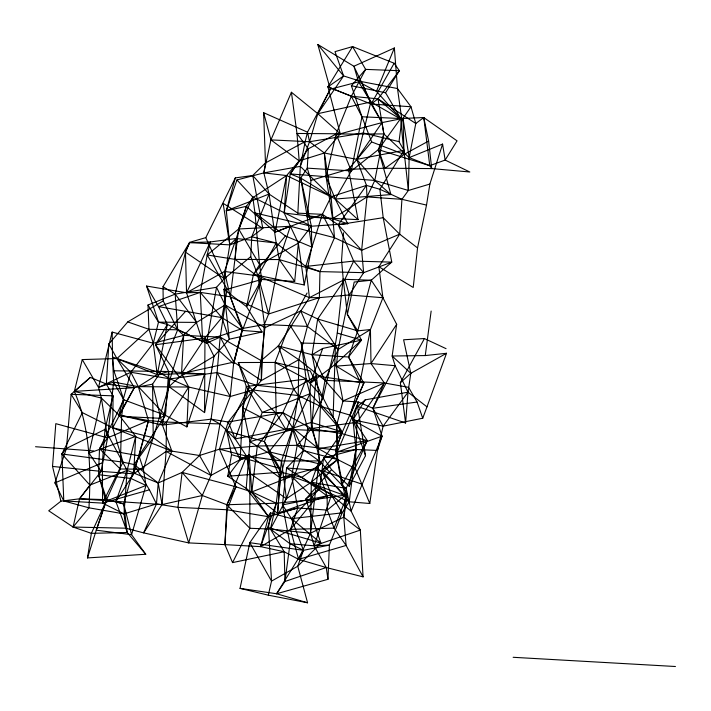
<?xml version="1.0" encoding="UTF-8"?>
<svg xmlns="http://www.w3.org/2000/svg" width="711" height="711" viewBox="0 0 711 711"><rect width="100%" height="100%" fill="white"/><g stroke="black" fill="none" stroke-linecap="round" stroke-linejoin="round"><path stroke-width="1.07" d="M145.755 554.269L127.207 532.495L91.364 533.339L73.082 527.047L88.955 507.823C91.079 468.691 90.101 427.862 74.344 391.388L82.245 359.579L116.942 358.548L160.019 372.955L170.107 378.874L188.726 387.042L230.204 396.525L253.045 389.984L298.273 395.6L320.439 406.319L350.132 415.144L367.311 440.607L346.177 488.386L351.136 511.12L360.326 530.086L363.072 576.861L326.251 567.529L298.602 559.37L284.196 551.745L232.55 562.605L249.872 528.282L249.819 473.304L246.548 456.133L235.181 438.891L253.045 389.984L261.372 380.554L261.133 360.601L220.179 337.121L183.678 335.379L153.283 343.244L112.151 332.073L112.525 356.922L113.867 370.786L123.776 399.795L99.513 448.748L98.509 474.681L106.81 499.673L91.364 533.339L87.471 557.922L145.755 554.269L131.579 534.681L123.732 504.001L106.81 499.673L79.499 498.811L60.933 501.166L48.721 510.782L73.082 527.047L125.785 528.193L143.622 532.877L162.072 504.579L166.107 451.414L166.454 422.085L188.726 387.042L181.536 373.595L183.678 335.379L196.636 322.394L225.103 304.948L224.463 271.469L236.256 238.496L246.406 206.306L253.134 197.462L286.569 175.564L299.189 160.882L324.349 153.007L356.78 159.388L403.964 150.359L402.986 118.381L410.976 106.748L397.493 88.546L394.374 47.975L353.891 66.247L317.808 44.491L330.295 89.213L317.826 113.689L309.543 141.72L300.309 166.356L297.847 213.149L322.376 214.34L338.232 224.756L361.641 250.308L363.641 272.668L349.234 294.985L338.143 349.465L336.339 366.112L343.022 400.915L336.685 425.178L337.298 451.992L322.039 470.593L286.613 468.051L282.427 504.917L289.999 543.746L284.942 581.491L276.597 593.756L240.034 588.37L249.81 542.697L270.5 512.871L291.51 518.666L342.142 512.844L349.225 501.797L355.918 449.494L352.985 419.792L358.371 402.008L372.911 408.265L417.081 402.026L422.743 418.228L383.122 426.165L352.985 419.792L365.214 399.849L408.007 392.188L426.982 406.852L422.743 418.228M87.471 557.922L96.287 530.202L131.579 534.681L146.022 485.444L143.382 469.26L168.96 386.642L179.296 377.123L214.011 356.327L229.262 339.191L262.101 331.993L246.593 306.672L253.454 274.455L304.228 284.969L311.791 247.055L307.223 217.068L311 180.381L348.523 169.298L385.175 168.231L404.115 154.385L400.657 118.533L385.584 92.768L399.36 70.727L394.152 63.252L352.585 46.588L327.949 86.866L371.115 104.028L410.976 106.748L415.793 123.501L409.154 157.611L408.372 190.477L401.928 199.32L399.68 234.177L378.847 266.749L382.918 297.731L370.44 329.549L370.991 363.561L384.34 382.962L372.911 408.265L382.047 436.19L377.479 450.445L355.918 449.494L323.567 458.017L331.539 469.607L349.172 486.226L365.516 455.68L357.606 406.532L405.59 423.001L408.007 392.188L395.156 365.712L392.143 356.015L396.658 324.314L382.918 297.731L349.234 294.985L319.381 297.642L268.625 314.004L230.328 296.789L200.253 292.399L186.549 292.781L146.555 286.044L158.535 306.628L167.352 324.394L155.496 344.746L168.649 371.506L168.96 386.642L204.555 412.602L204.964 338.08L221.85 317.613L227.138 289.244L207.212 254.965L210.314 241.944L236.256 238.496L276.197 243.002L305.757 266.456L319.95 271.602L363.641 272.668L391.77 262.119L383.202 217.69L379.887 189.277L403.964 150.359L399.004 141.631L401.857 119.706L397.493 88.546L361.33 81.552L343.609 75.944L317.808 44.491M399.004 141.631L363.525 133.01L309.543 141.72L307.49 132.175L263.621 112.676L270.927 139.898L309.543 141.72L324.349 153.007L331.095 196.734L334.481 237.705L319.95 271.602L319.381 297.642L307.41 326.393L298.771 359.695L298.273 395.6L292.799 428.013L281.476 460.977L276.268 503.21L270.456 529.082L284.196 551.745L284.942 581.491L326.251 567.529L327.975 579.296L276.597 593.756L303.455 550.314L329.389 545.097L342.142 512.844L331.433 495.007L322.039 470.593L337.689 459.573L336.685 425.178L320.439 406.319L316.244 375.923L312.093 354.718L317.684 318.972L344.871 279.334L353.687 261.061L338.232 224.756L366.467 185.402L356.78 159.388L370.822 101.984L353.891 66.247L358.593 81.809L370.822 101.984L381.985 122.612L383.869 133.935L374.821 180.452L366.983 196.92L361.641 250.308L334.481 237.705L290.355 226.285L238.638 228.986L207.212 254.965L200.253 292.399L202.679 341.609L181.536 373.595L157.247 374.644L112.525 356.922L113.6 382.056L107.583 437.869L101.158 471.366L79.499 498.811L73.082 527.047M363.072 576.861L346.106 545.453L343.777 517.137L347.475 494.776L341.778 485.018L335.752 449.983L342.222 431.924L333.13 417.25L335.459 343.866L337.263 333.05L343.173 278.659L341.564 260.173L343.484 232.781M82.245 359.579L98.518 387.424L113.6 382.056L123.776 399.795L121.617 416.424L120.301 468.984L105.868 501.264L96.287 530.202L106.81 499.673M319.381 297.642L309.427 297.642L305.757 266.456L353.687 261.061L391.77 262.119L371.249 280.232L344.871 279.334L309.427 297.642L278.312 345.946L293.714 389.086L298.273 395.6L307.89 428.991L303.384 450.552L286.613 468.051L319.657 488.688L349.225 501.797L369.782 503.495L355.331 468.496L356.958 422.343L384.34 382.962L408.567 387.335L417.081 402.026M327.975 579.296L329.389 545.097L314.12 545.808L289.999 543.746L270.456 529.082L249.872 528.282L226.916 504.748L202.288 495.496L182.105 472.415L158.233 482.956L127.118 470.371L104.997 429.408L113.085 395.84L106.339 384.047L108.836 343.982L127.758 321.914L163.21 300.904L163.015 286.693L189.65 242.327L205.799 237.634L235.332 177.901L252.743 175.475L265.47 162.943L305.197 141.542L307.49 132.175L330.295 89.213L358.593 81.809L376.448 91.319L401.857 119.706L402.986 118.381L409.154 157.611L429.773 165.672L431.719 168.587L469.829 172L445.148 160.064L429.773 165.672L378.359 149.63L351.323 170.924L335.245 199.053L347.759 223.743L311.374 226.231L254.973 212.918L252.752 197.063L311.374 226.231L311.791 247.055L285.413 235.972L254.973 212.918L259.586 264.625L261.71 279.485L242.398 330.437L233.67 363.81L204.964 338.08L155.496 344.746L179.296 377.123M123.776 399.795L165.494 415.348L186.877 426.902L188.726 387.042L138.316 386.651L113.6 382.056M307.063 293.012L289.573 324.572L301.224 343.049L310.494 383.256L309.96 393.743L292.772 429.48L297.198 445.317L291.634 476.334L297.767 507.992L290.479 529.375L298.602 559.37L346.106 545.453L334.072 528.131L327.282 510.08L327.113 495.923L301.811 477.365L280.818 472.193L227.742 476.237L240.185 459.777L242.762 407.838L246.299 386.473L238.309 362.521L275.041 362.441L310.236 370.866L323.061 397.822L341.627 433.639L335.752 449.983L344.862 495.487L327.282 510.08L297.767 507.992L277.583 513.378L246.21 488.43L227.742 476.237L231.519 454.676L226.747 430.999L249.392 386.908L238.309 362.521M232.55 562.605L224.907 544.626L226.916 504.748L246.548 456.133L281.476 460.977L319.141 460.924L341.778 485.018L346.177 488.386L343.777 517.137L360.326 530.086L314.12 545.808L310.529 533.188L311.302 482.218L319.141 460.924L318.528 448.694L320.439 406.319L324.998 380.367L338.143 349.465L370.44 329.549L360.068 381.843L350.132 415.144L356.958 422.343L382.047 436.19L351.136 511.12L331.433 495.007L311.302 482.218L286.435 498.651L282.427 504.917L291.51 518.666L303.455 550.314L297.749 566.232L307.57 602.777L268.305 595.178L240.034 588.37M250.752 256.618L224.374 278.65L216.517 287.288L225.103 304.948L220.179 337.121L233.759 362.095L261.372 380.554L264.288 324.545L268.625 314.004L258.013 275.841L250.752 256.618L251.747 236.754L269.042 194.059L263.852 172.889L265.47 162.943L263.621 112.676M90.386 377.408L71.127 394.312L66.425 448.419L54.916 482.92L63.786 500.944L102.597 503.104L123.003 462.159L112.711 427.773L134.343 387.682L106.339 384.047L90.386 377.408L74.344 391.388L134.343 387.682L152.572 384.171L162.428 425.08L171.84 451.121L158.233 482.956L156.456 503.948L143.622 532.877L188.682 542.902L224.907 544.626L227.2 509.76L235.936 486.795L219.432 449.174L228.24 422.014L256.849 385.389L261.133 360.601L264.919 327.673L258.013 275.841L276.197 243.002L269.042 194.059L252.743 175.475L262.812 228.364L251.747 236.754L229.795 244.868L189.606 242.611L185.464 252.121L175.19 294.123L177.706 329.788L160.019 372.955L152.572 384.171L153.247 437.674L134.024 464.532L123.003 462.159L61.91 453.965L63.786 500.944L88.955 507.823L124.034 513.893L156.456 503.948L177.954 507.37L227.2 509.76L268.491 516.719L297.767 507.992M224.907 544.626L260.635 546.643L268.491 516.719L246.21 488.43L249.961 441.664L242.762 407.838L249.392 386.908L276.188 413.304L286.213 430.164L292.772 429.48L342.222 431.924L317.168 467.882L280.178 477.925L249.081 454.969L240.185 459.777L226.747 430.999L264.35 441.593L279.85 468.416L280.818 472.193L277.583 513.378L327.113 495.923L317.168 467.882L320.457 464.141L311.302 422.423L323.061 397.822L335.459 343.866L301.224 343.049L306.139 379.043L309.96 393.743L311.498 428.662L318.528 448.694L337.689 459.573L355.331 468.496M108.836 343.982L116.942 358.548L130.824 372.262L138.316 386.651L148.501 420.583L139.018 455.787L130.895 478.459L123.732 504.001L127.207 532.495L125.785 528.193L124.034 513.893L127.118 470.371L135.712 436.385L118.853 414.993L101.38 398.036L74.344 391.388M277.583 513.378L280.178 477.925L292.772 429.48L249.961 441.664L262.288 412.424L309.96 393.743L333.13 417.25M60.933 501.166L52.525 466.434L55.805 423.658L107.583 437.869L148.501 420.583L166.454 422.085L219.992 423.934L235.181 438.891L292.799 428.013L318.528 448.694L367.311 440.607L341.778 485.018M124.034 513.893L102.597 503.104L102.366 462.781L104.997 429.408L66.425 448.419L61.91 453.965L89.906 485.115L127.118 470.371L115.857 501.522L125.785 528.193M233.67 363.81L242.487 328.5L225.103 304.948L264.919 327.673L300.717 310.929L317.684 318.972L338.143 349.465L307.41 326.393L264.288 324.545L242.487 328.5L202.679 341.609L186.549 292.781L224.463 271.469L230.328 296.789L242.487 328.5L233.759 362.095L230.204 396.525L219.992 423.934L210.971 475.428L202.288 495.496L188.682 542.902L177.954 507.37L182.105 472.415L199.533 455.493L211.087 419.17L217.077 372.564L220.179 337.121L206.661 343.137L177.706 329.788L148.954 329.291L127.758 321.914M262.101 331.993L242.398 330.437L221.85 317.613L158.535 306.628L200.253 292.399L221.85 317.613L229.262 339.191L223.867 289.297L227.138 289.244L261.71 279.485L294.692 281.423L298.344 243.18L284.196 213.051L286.569 175.564L263.852 172.889L236.959 179.963L226.311 210.811L229.795 244.868L224.374 278.65L185.464 252.121L189.65 242.327M347.759 223.743L332.579 218.721L326.1 176.861L336.125 134.024L351.332 96.243L365.614 69.376L352.585 46.588L335.014 51.645L343.609 75.944L327.949 86.866L351.332 96.243L361.961 116.782L400.657 118.533L423.756 117.546L428.617 141.036L404.115 154.385L371.666 141.942L361.961 116.782L351.385 85.738L365.614 69.376L399.36 70.727L378.003 98.865L383.869 133.935L409.154 157.611L442.58 144.084L429.871 184.06L426.52 205.088L417.544 247.935L413.224 287.466L378.847 266.749M268.305 595.178L271.522 581.127L297.749 566.232L320.883 543.097L291.51 518.666L319.657 488.688L323.567 458.017M369.782 503.495L377.479 450.445L383.122 426.165L408.007 392.188L410.807 373.319L392.143 356.015L425.258 355.571L431.15 311.054M289.999 543.746L303.455 550.314L249.81 542.697L271.522 581.127L268.482 527.606L270.5 512.871M402.986 118.381L381.985 122.612L340.24 133.801L317.826 113.689L291.412 92.252L296.967 133.455L299.189 160.882L290.23 173.919L284.196 213.051L332.579 218.721L366.983 196.92L401.928 199.32L426.52 205.088M204.555 412.602L214.011 356.327L204.964 338.08L202.679 341.609L167.352 324.394L158.491 322.163L147.995 305.019L175.19 294.123L216.517 287.288L206.661 343.137M349.172 486.226L355.918 449.494L337.298 451.992L358.371 402.008L343.022 400.915L324.998 380.367L298.771 359.695L278.312 345.946L261.133 360.601M268.625 314.004L279.29 259.568L290.355 226.285L275.024 232.159L246.406 206.306L226.311 210.811L235.332 177.901M401.928 199.32L379.887 189.277L366.467 185.402L331.095 196.734L300.309 166.356L305.197 141.542M361.961 116.782L351.323 170.924L307.268 168.143L300.709 178.07L307.223 217.068L358.068 219.655L348.523 169.298L371.666 141.942M167.352 324.394L157.247 374.644L138.316 386.651L165.494 415.348L139.018 455.787L143.382 469.26L120.301 468.984L99.513 448.748L107.583 437.869L101.38 398.036L98.518 387.424L112.151 332.073M291.412 92.252L270.927 139.898L263.852 172.889L300.309 166.356M335.752 449.983L297.198 445.317L257.329 446.019L219.432 449.174L199.533 455.493L171.84 451.121L166.107 451.414L133.641 473.81L101.158 471.366L89.053 453.156L101.38 398.036M146.555 286.044L158.491 322.163L153.283 343.244L157.247 374.644L168.649 371.506L204.519 374.199L186.877 426.902M343.022 400.915L384.34 382.962L360.068 381.843L348.541 356.993L357.749 330.864L371.249 280.232L354.202 282.027L347.377 314.431L361.472 340.125L348.541 356.993L312.093 354.718L278.312 345.946M305.757 266.456L322.376 214.34L331.095 196.734L286.569 175.564L275.024 232.159L322.376 214.34L334.481 237.705M246.406 206.306L238.638 228.986L230.328 296.789L242.398 330.437M310.494 383.256L322.652 348.452L361.472 340.125L334.401 364.983L310.494 383.256L316.244 375.923L363.863 382.98L350.132 415.144M323.061 397.822L306.139 379.043L246.299 386.473L262.288 412.424L282.809 412.611L292.799 428.013L303.384 450.552L286.435 498.651L270.456 529.082L310.529 533.188L343.777 517.137M260.635 546.643L276.268 503.21L314.769 499.54L347.475 494.776L334.072 528.131L290.479 529.375L260.635 546.643L284.196 551.745M426.982 406.852L446.517 353.278L425.258 355.571M347.475 494.776L344.862 495.487L291.634 476.334L280.178 477.925L264.35 441.593L276.188 413.304L275.041 362.441L289.573 324.572M376.448 91.319L394.374 47.975M147.995 305.019L148.954 329.291L153.283 343.244L130.824 372.262L118.853 414.993L162.428 425.08L211.087 419.17L228.24 422.014L282.809 412.611L311.498 428.662L341.627 433.639L363.863 382.98L348.541 356.993M298.602 559.37L310.529 533.188L319.141 460.924L297.198 445.317L311.498 428.662L316.244 375.923L293.714 389.086L282.809 412.611L257.329 446.019L251.81 491.914L268.491 516.719M61.91 453.965L82.369 412.629L71.127 394.312L113.085 395.84L112.711 427.773L171.84 451.121L153.247 437.674L112.711 427.773L82.369 412.629M235.936 486.795L226.916 504.748L276.268 503.21L251.81 491.914L235.936 486.795L182.105 472.415M405.59 423.001L400.355 382.722L424.44 338.56L446.055 348.657M394.152 63.252L371.115 104.028L381.985 122.612L356.78 159.388L374.821 180.452L390.926 194.556L335.245 199.053L300.709 178.07L290.23 173.919L308.325 148.821L336.125 134.024L340.24 133.801L327.949 86.866M130.895 478.459L146.022 485.444L105.868 501.264L98.509 474.681L130.895 478.459L133.641 473.81L148.501 420.583L118.853 414.993L134.343 387.682L116.942 358.548L148.954 329.291M300.709 178.07L311.374 226.231L298.344 243.18L259.586 264.625L253.454 274.455L285.413 235.972M336.339 366.112L370.991 363.561L396.658 324.314M343.609 75.944L317.826 113.689L370.822 101.984L401.857 119.706M89.906 485.115L79.499 498.811L162.072 504.579L202.288 495.496M98.509 474.681L101.158 471.366L52.525 466.434M290.479 529.375L314.769 499.54L291.634 476.334L251.81 491.914L249.081 454.969M253.045 389.984L256.849 385.389L293.714 389.086M268.482 527.606L320.883 543.097L305.694 499.193L331.539 469.607M155.496 344.746L185.624 311.302M400.355 382.722L410.807 373.319L446.517 353.278M357.606 406.532L365.214 399.849M305.694 499.193L319.657 488.688M442.58 144.084L445.148 160.064L457.066 140.84L423.756 117.546L415.793 123.501L378.003 98.865L351.332 96.243M166.454 422.085L162.428 425.08L170.107 378.874L183.678 335.379L177.706 329.788L163.21 300.904M301.811 477.365L320.457 464.141L269.034 451.805L240.185 459.777M322.652 348.452L312.093 354.718L324.998 380.367L360.068 381.843M261.372 380.554L298.771 359.695M166.107 451.414L210.971 475.428L246.548 456.133L219.432 449.174M98.518 387.424L130.824 372.262L170.107 378.874L217.077 372.564L256.849 385.389M361.641 250.308L399.68 234.177L417.544 247.935M54.916 482.92L102.366 462.781M226.311 210.811L269.042 194.059L297.847 213.149M89.053 453.156L135.712 436.385L133.641 473.81L115.857 501.522L123.732 504.001M337.298 451.992L382.047 436.19M290.23 173.919L374.821 180.452L408.372 190.477L429.871 184.06M102.597 503.104L149.443 489.817L156.456 503.948M233.759 362.095L181.536 373.595L204.519 374.199M282.427 504.917L331.433 495.007L314.12 545.808L326.251 567.529M338.232 224.756L383.202 217.69L399.68 234.177M356.958 422.343L307.89 428.991M317.684 318.972L357.749 330.864L370.44 329.549M424.44 338.56L403.608 339.769L410.807 373.319M189.606 242.611L210.314 241.944L186.549 292.781L185.464 252.121M158.491 322.163L196.636 322.394L175.19 294.123L163.015 286.693M113.867 370.786L168.649 371.506L165.494 415.348L158.757 418.228L121.617 416.424M513.138 657.293L675.45 666.509M35.55 446.73L93.701 450.952M370.991 363.561L395.156 365.712L372.911 408.265L383.122 426.165M207.212 254.965L235.128 259.399L279.29 259.568L319.95 271.602M346.177 488.386L311.302 482.218L337.689 459.573L303.384 450.552M99.513 448.748L139.018 455.787M351.385 85.738L385.584 92.768M251.747 236.754L276.197 243.002L279.29 259.568L294.692 281.423M341.627 433.639L367.311 440.607M231.519 454.676L279.85 468.416M276.597 593.756L307.57 602.777M337.263 333.05L361.472 340.125M342.222 431.924L311.302 422.423L286.213 430.164L269.034 451.805L280.818 472.193M362.237 484.227L322.039 470.593L349.225 501.797M309.427 297.642L258.013 275.841L224.463 271.469L224.374 278.65L205.799 237.634M242.762 407.838L286.213 430.164L306.139 379.043L275.041 362.441M211.087 419.17L219.992 423.934M348.523 169.298L351.323 170.924L336.125 134.024L383.869 133.935L378.359 149.63L390.926 194.556M249.961 441.664L281.476 460.977L286.435 498.651L249.819 473.304M334.401 364.983L363.863 382.98M262.812 228.364L223.103 203.319L229.795 244.868L236.256 238.496L235.128 259.399L261.71 279.485L246.593 306.672L223.867 289.297M270.927 139.898L299.189 160.882M358.068 219.655L335.245 199.053L326.1 176.861L324.349 153.007L340.24 133.801L296.967 133.455L308.325 148.821L307.268 168.143L311 180.381M317.168 467.882L344.862 495.487M236.959 179.963L253.134 197.462L252.752 197.063L238.638 228.986L259.586 264.625M353.687 261.061L363.641 272.668M371.249 280.232L382.918 297.731M357.749 330.864L347.377 314.431L343.173 278.659M149.443 489.817L134.024 464.532L158.233 482.956L162.072 504.579M199.533 455.493L210.971 475.428M217.077 372.564L230.204 396.525M361.33 81.552L371.115 104.028L378.003 98.865L400.657 118.533L378.359 149.63L385.175 168.231L431.719 168.587L428.617 141.036M300.717 310.929L307.41 326.393M228.24 422.014L235.181 438.891M352.985 419.792L365.516 455.68M344.871 279.334L349.234 294.985M264.288 324.545L264.919 327.673M298.344 243.18L304.228 284.969M423.756 117.546L429.773 165.672M403.964 150.359L408.372 190.477M366.467 185.402L366.983 196.92"/></g></svg>
